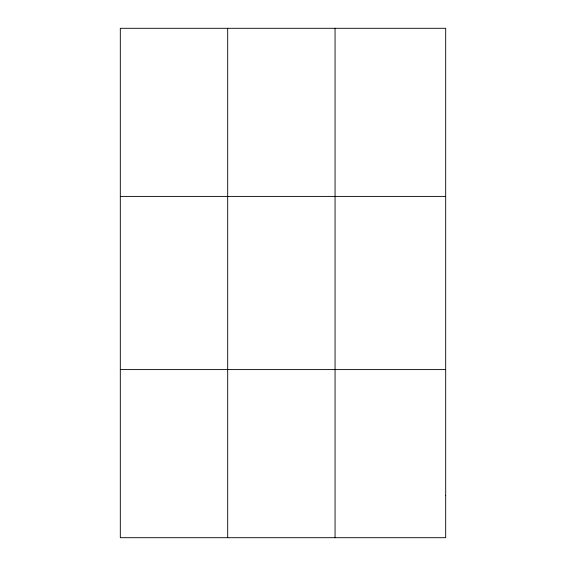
<?xml version="1.0" encoding="UTF-8"?>
<svg xmlns="http://www.w3.org/2000/svg" width="566" height="566" viewBox="0 0 566 566"><rect width="100%" height="100%" fill="white"/><g stroke="black" fill="none" stroke-linecap="round" stroke-linejoin="round"><path stroke-width="0.85" d="M227.688 537.7L227.688 28.3M335.058 537.7L335.058 28.3M120.31 196.402L445.69 196.402M120.31 369.598L445.69 369.598M445.69 495.675L445.69 537.7L120.31 537.7L120.31 28.3L445.69 28.3L445.69 495.675"/></g></svg>
